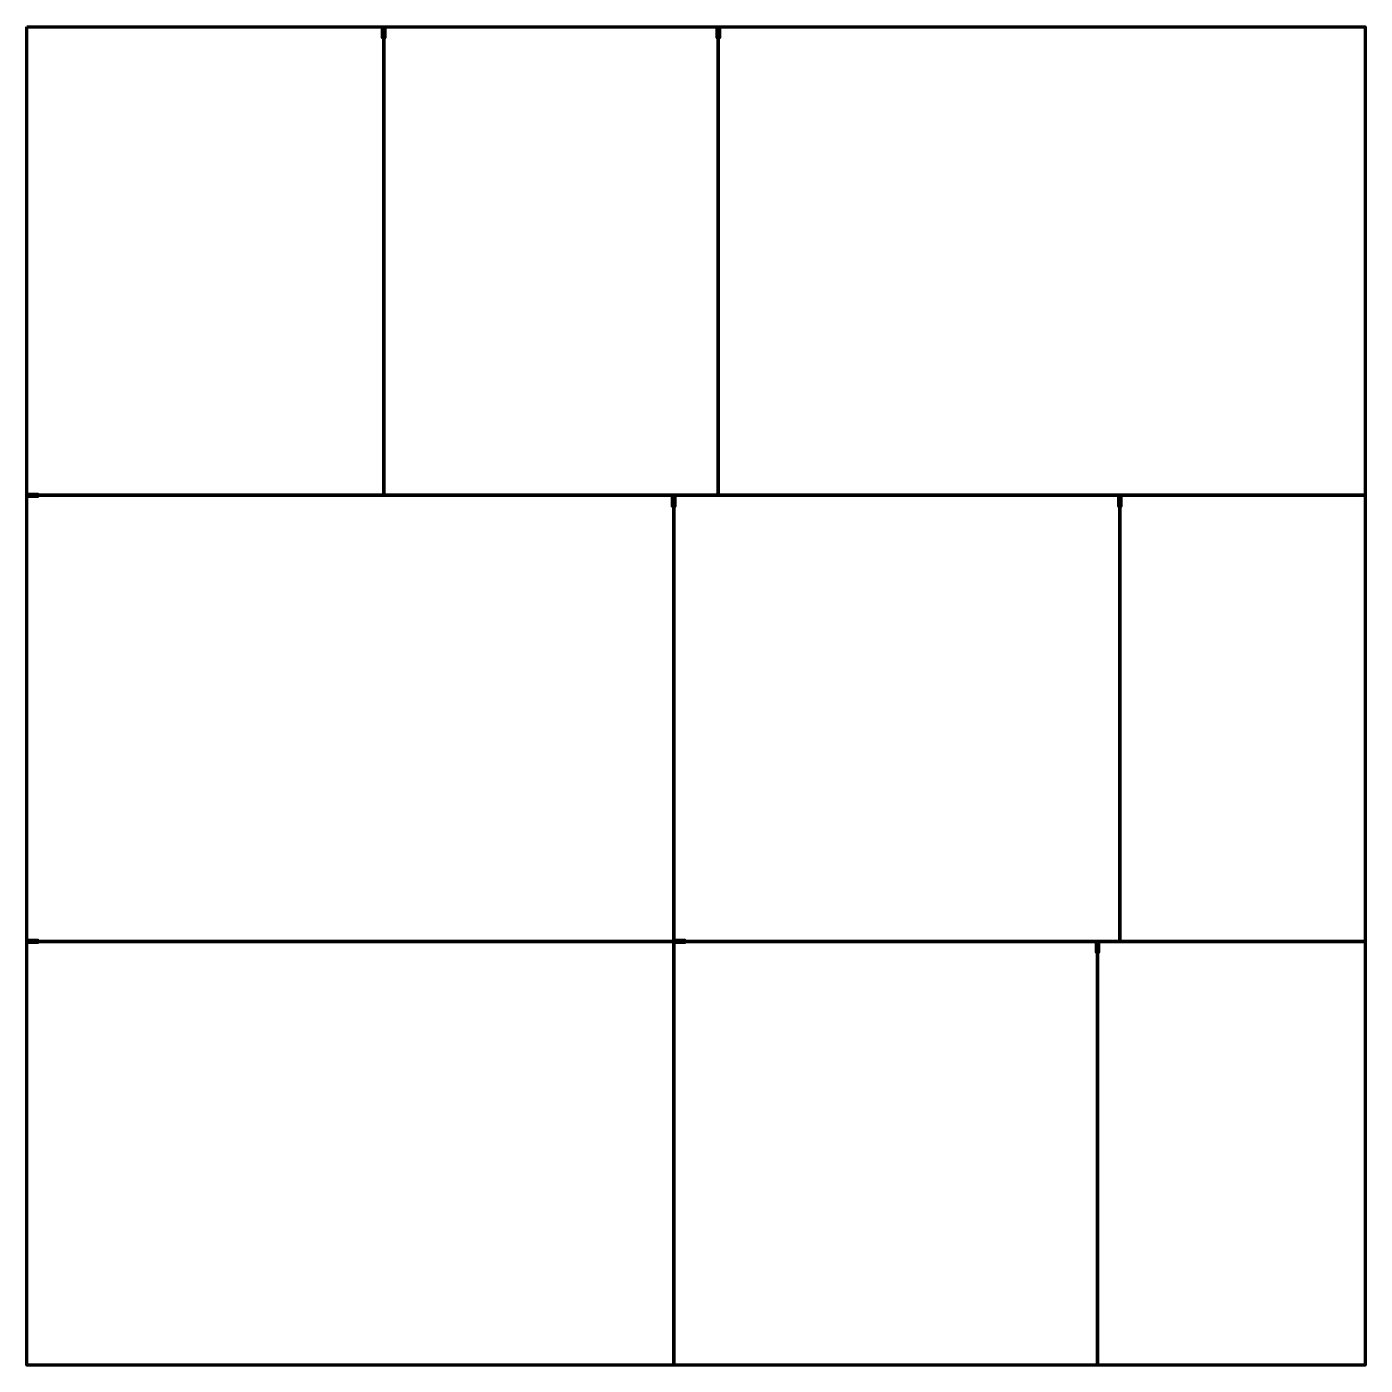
# Model space of a CAD drawing. Extents: x 0 to 60, y -60 to 0.
import ezdxf

# ---------------------------------------------------------------- set-up
doc = ezdxf.new("R2010")
doc.units = 0
doc.linetypes.add('Solid', pattern=[0])

msp = doc.modelspace()

# ---------------------------------------------------------------- linework, layer by layer
at = {"color": 0, "linetype": 'Solid', "lineweight": 100}
for points in [[(0, 0), (60, 0), (60, -60), (0, -60)], [(0, 0), (60, 0), (60, -21), (0, -21)], [(0, 0), (31, 0), (31, -21), (0, -21)], [(0, 0), (16, 0), (16, -21), (0, -21)], [(15.95, 0), (16.05, 0), (16.05, -0.5), (15.95, -0.5)], [(16, 0), (31, 0), (31, -21), (16, -21)], [(30.95, 0), (31.05, 0), (31.05, -0.5), (30.95, -0.5)], [(31, 0), (60, 0), (60, -21), (31, -21)], [(0, -20.95), (0.5, -20.95), (0.5, -21.05), (0, -21.05)], [(0, -21), (60, -21), (60, -60), (0, -60)], [(0, -21), (29, -21), (29, -60), (0, -60)], [(0, -21), (29, -21), (29, -41), (0, -41)], [(28.95, -21), (29.05, -21), (29.05, -21.5), (28.95, -21.5)], [(29, -21), (60, -21), (60, -60), (29, -60)], [(29, -21), (60, -21), (60, -41), (29, -41)], [(29, -21), (49, -21), (49, -41), (29, -41)], [(48.95, -21), (49.05, -21), (49.05, -21.5), (48.95, -21.5)], [(49, -21), (60, -21), (60, -41), (49, -41)], [(0, -40.95), (0.5, -40.95), (0.5, -41.05), (0, -41.05)], [(0, -41), (29, -41), (29, -60), (0, -60)], [(29, -40.95), (29.5, -40.95), (29.5, -41.05), (29, -41.05)], [(29, -41), (60, -41), (60, -60), (29, -60)], [(29, -41), (48, -41), (48, -60), (29, -60)], [(47.95, -41), (48.05, -41), (48.05, -41.5), (47.95, -41.5)], [(48, -41), (60, -41), (60, -60), (48, -60)]]:
    msp.add_lwpolyline(points, close=True, dxfattribs=at)

doc.saveas('drawing.dxf')
